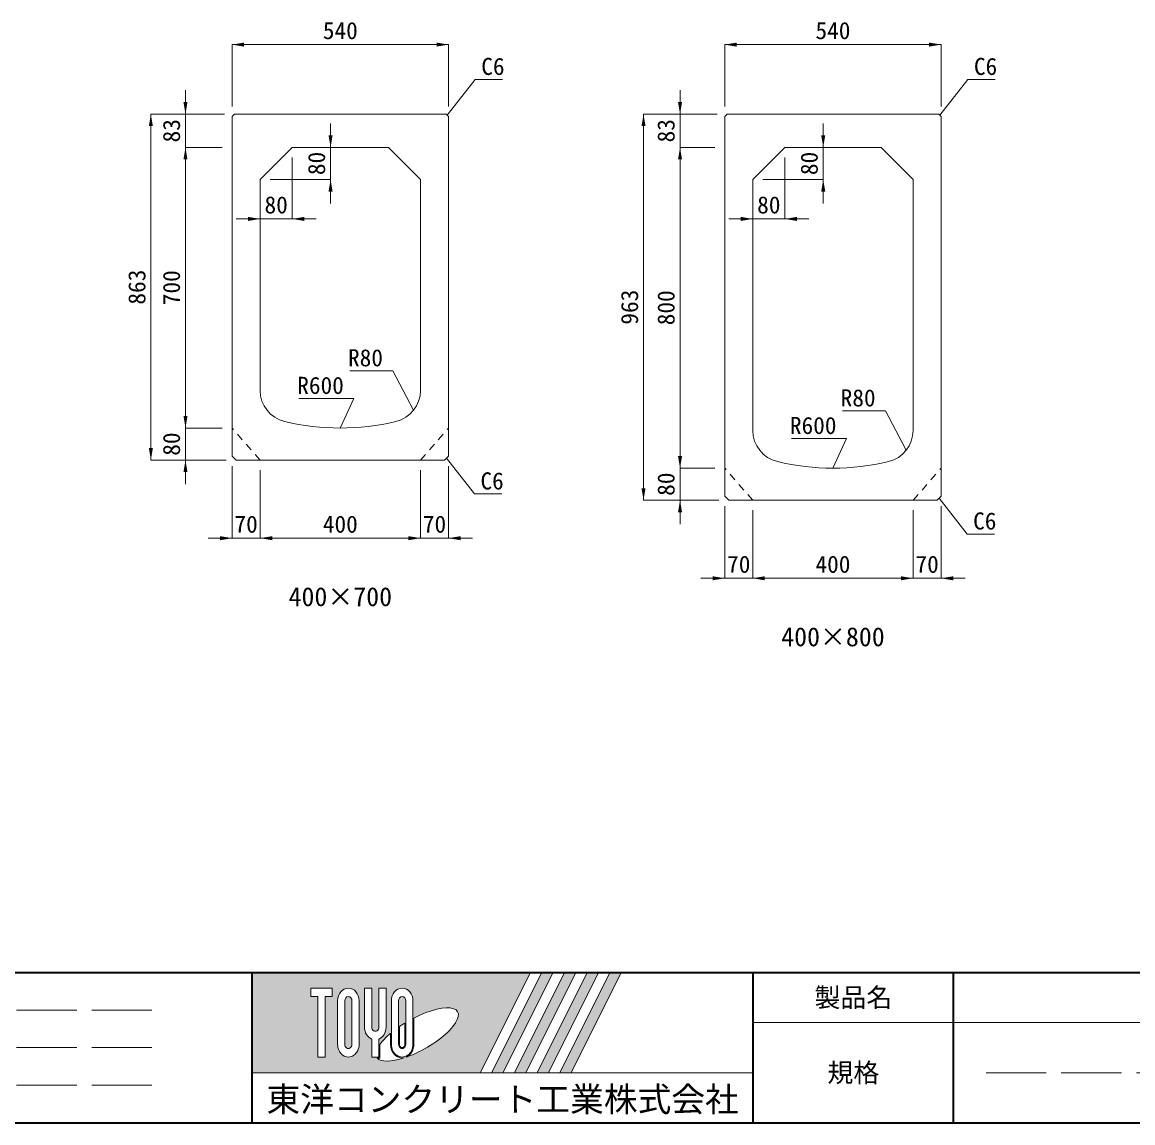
# Model space of a CAD drawing. Units: millimetres at full size, sheet at 1:25. Extents: x 18944 to 44294, y 17215 to 24678.
# Drawn here: x 38127 to 40898, y 17503 to 20248 of the extents above; entities that cross this region are included whole.
import ezdxf
from ezdxf.enums import TextEntityAlignment as Align

# ---------------------------------------------------------------- set-up
doc = ezdxf.new("R2010")
doc.units = ezdxf.units.MM
doc.header["$LTSCALE"] = 25
doc.linetypes.add('DASHED', pattern=[7.5, 6, -1.5])
doc.linetypes.add('USER3', pattern=[1.35, 0.75, -0.6])
for name, color, linetype, lineweight in [('0_2', 7, 'Continuous', 5), ('図枠', 7, 'Continuous', 5), ('寸法線', 7, 'Continuous', 9), ('引出線', 4, 'Continuous', 9), ('本体', 2, 'Continuous', 20), ('補助線', 8, 'Continuous', 20)]:
    doc.layers.add(name, color=color, linetype=linetype, lineweight=lineweight)
doc.styles.add('ＭＳ ゴシック', font='')
doc.styles.get('ＭＳ ゴシック').set_extended_font_data('MS Gothic')

# ---------------------------------------------------------------- blocks, each defined once
blk = doc.blocks.new('filled_arrow')
at = {"color": 0, "linetype": 'Continuous', "lineweight": -2}
blk.add_solid([(7.5, 1.25), (0, 0), (7.5, -1.25)], dxfattribs=at)

msp = doc.modelspace()

# ---------------------------------------------------------------- hatches: boundary and pattern name
at = {"layer": '図枠'}
h = msp.add_hatch(color=256, dxfattribs=at)
h.paths.add_polyline_path([(38700.39, 17877.73), (38700.39, 17627.73), (39269.54, 17627.73), (39394.54, 17877.73)])
edge = h.paths.add_edge_path(flags=16)
edge.add_ellipse((39112.2, 17722.93), major_axis=(101.01, 56.54), ratio=0.3471473, start_angle=-144.31122, end_angle=72.1899, ccw=False)
edge.add_ellipse((39074.8, 17698.52), major_axis=(0, 34.38), ratio=0.8463542, start_angle=-160.70346, end_angle=-90)
edge.add_line((39103.89, 17698.52), (39103.89, 17764.05))
edge = h.paths.add_edge_path(flags=16)
edge.add_ellipse((39074.8, 17806.93), major_axis=(0, 31.73), ratio=0.8463542, start_angle=-90, end_angle=90, ccw=False)
edge.add_line((39101.66, 17806.93), (39101.66, 17698.52))
edge.add_ellipse((39074.8, 17698.52), major_axis=(0, 31.73), ratio=0.8463542, start_angle=90, end_angle=-90, ccw=False)
edge.add_line((39047.94, 17698.52), (39047.94, 17806.93))
edge = h.paths.add_edge_path(flags=16)
edge.add_line((39083.75, 17806.93), (39083.75, 17698.52))
edge.add_ellipse((39074.8, 17698.52), major_axis=(0, 10.58), ratio=0.8463542, start_angle=90, end_angle=-90, ccw=False)
edge.add_line((39065.85, 17698.52), (39065.85, 17806.93))
edge.add_ellipse((39074.8, 17806.93), major_axis=(0, 10.58), ratio=0.8463542, start_angle=-90, end_angle=90, ccw=False)
edge = h.paths.add_edge_path(flags=16)
edge.add_line((39081.51, 17751.52), (39081.51, 17698.52))
edge.add_ellipse((39074.8, 17698.52), major_axis=(0, 7.93), ratio=0.8463542, start_angle=90, end_angle=-90, ccw=False)
edge.add_line((39068.09, 17698.52), (39068.09, 17742.84))
edge.add_ellipse((39112.2, 17722.93), major_axis=(101.01, 56.54), ratio=0.3471473, start_angle=107.79174, end_angle=126.47132, ccw=False)
edge = h.paths.add_edge_path(flags=16)
edge.add_ellipse((39007.66, 17741.49), major_axis=(0, 31.73), ratio=0.8463542, start_angle=-163.34117, end_angle=-90, ccw=False)
edge.add_line((39016.61, 17711.57), (39016.61, 17666.79))
edge.add_line((39016.61, 17666.79), (38998.71, 17666.79))
edge.add_line((38998.71, 17666.79), (38998.71, 17711.57))
edge.add_ellipse((39007.66, 17741.49), major_axis=(0, 31.73), ratio=0.8463542, start_angle=90, end_angle=163.34117, ccw=False)
edge.add_line((38980.81, 17741.49), (38980.81, 17838.66))
edge.add_line((38980.81, 17838.66), (38998.71, 17838.66))
edge.add_line((38998.71, 17838.66), (38998.71, 17741.49))
edge.add_ellipse((39007.66, 17741.49), major_axis=(0, 10.58), ratio=0.8463542, start_angle=90, end_angle=-90)
edge.add_line((39016.61, 17741.49), (39016.61, 17838.66))
edge.add_line((39016.61, 17838.66), (39034.52, 17838.66))
edge.add_line((39034.52, 17838.66), (39034.52, 17741.49))
edge = h.paths.add_edge_path(flags=16)
edge.add_line((39045.71, 17725.88), (39045.71, 17698.52))
edge.add_ellipse((39074.8, 17698.52), major_axis=(0, 34.38), ratio=0.8463542, start_angle=90, end_angle=-171.54427)
edge.add_ellipse((39112.2, 17722.93), major_axis=(101.01, 56.54), ratio=0.3471473, start_angle=-178.64954, end_angle=-148.29244, ccw=False)
edge.add_line((39012.76, 17664.15), (39018.85, 17664.15))
edge.add_line((39018.85, 17664.15), (39018.85, 17697.66))
edge.add_ellipse((39112.2, 17722.93), major_axis=(101.01, 56.54), ratio=0.3471473, start_angle=148.21912, end_angle=165.90812, ccw=False)
edge = h.paths.add_edge_path(flags=16)
edge.add_ellipse((38940.52, 17806.93), major_axis=(0, 31.73), ratio=0.8463542, start_angle=-90, end_angle=90, ccw=False)
edge.add_line((38967.38, 17806.93), (38967.38, 17698.52))
edge.add_ellipse((38940.52, 17698.52), major_axis=(0, 31.73), ratio=0.8463542, start_angle=90, end_angle=-90, ccw=False)
edge.add_line((38913.67, 17698.52), (38913.67, 17806.93))
edge = h.paths.add_edge_path(flags=16)
edge.add_line((38949.47, 17806.93), (38949.47, 17698.52))
edge.add_ellipse((38940.52, 17698.52), major_axis=(0, 10.58), ratio=0.8463542, start_angle=90, end_angle=-90, ccw=False)
edge.add_line((38931.57, 17698.52), (38931.57, 17806.93))
edge.add_ellipse((38940.52, 17806.93), major_axis=(0, 10.58), ratio=0.8463542, start_angle=-90, end_angle=90, ccw=False)
h.paths.add_polyline_path([(38900.24, 17838.66), (38900.24, 17817.51), (38882.34, 17817.51), (38882.34, 17666.79), (38864.43, 17666.79), (38864.43, 17817.51), (38846.53, 17817.51), (38846.53, 17838.66)], flags=16)
for points in [[(39297.89, 17627.73), (39326.25, 17627.73), (39451.25, 17877.73), (39422.89, 17877.73)], [(39507.97, 17877.73), (39479.61, 17877.73), (39354.61, 17627.73), (39382.97, 17627.73)], [(39564.69, 17877.73), (39536.33, 17877.73), (39411.33, 17627.73), (39439.69, 17627.73)], [(39621.41, 17877.73), (39593.05, 17877.73), (39468.05, 17627.73), (39496.41, 17627.73)]]:
    msp.add_hatch(color=256, dxfattribs=at).paths.add_polyline_path(points)

# ---------------------------------------------------------------- linework, layer by layer
at = {"layer": '図枠', "lineweight": 35}
for p, q in [((34294.14, 17877.73), (44044.14, 17877.73)), ((38700.39, 17502.73), (38700.39, 17877.73)), ((39950.39, 17502.73), (39950.39, 17877.73)), ((40450.39, 17502.73), (40450.39, 17877.73)), ((34294.14, 17502.73), (44044.14, 17502.73))]:
    msp.add_line(p, q, dxfattribs=at)
at = {"layer": '図枠'}
for p, q in [((38700.39, 17877.73), (39394.54, 17877.73)), ((39394.54, 17877.73), (39269.54, 17627.73)), ((39422.89, 17877.73), (39297.89, 17627.73)), ((39451.25, 17877.73), (39326.25, 17627.73)), ((39479.61, 17877.73), (39354.61, 17627.73)), ((39507.97, 17877.73), (39382.97, 17627.73)), ((39536.33, 17877.73), (39411.33, 17627.73)), ((39422.89, 17877.73), (39451.25, 17877.73)), ((39564.69, 17877.73), (39439.69, 17627.73)), ((39593.05, 17877.73), (39468.05, 17627.73)), ((39479.61, 17877.73), (39507.97, 17877.73)), ((39621.41, 17877.73), (39496.41, 17627.73)), ((39536.33, 17877.73), (39564.69, 17877.73)), ((39593.05, 17877.73), (39621.41, 17877.73)), ((38846.53, 17838.66), (38846.53, 17817.51)), ((38846.53, 17838.66), (38900.24, 17838.66)), ((38864.43, 17817.51), (38846.53, 17817.51)), ((38864.43, 17817.51), (38864.43, 17666.79)), ((38882.34, 17817.51), (38882.34, 17666.79)), ((38900.24, 17817.51), (38882.34, 17817.51)), ((38900.24, 17838.66), (38900.24, 17817.51)), ((38980.81, 17838.66), (38998.71, 17838.66)), ((38980.81, 17741.49), (38980.81, 17838.66)), ((38998.71, 17838.66), (38998.71, 17741.49)), ((39016.61, 17838.66), (39034.52, 17838.66)), ((39016.61, 17741.49), (39016.61, 17838.66)), ((39034.52, 17838.66), (39034.52, 17741.49)), ((38913.67, 17806.93), (38913.67, 17698.52)), ((38931.57, 17698.52), (38931.57, 17806.93)), ((38949.47, 17806.93), (38949.47, 17698.52)), ((38967.38, 17698.52), (38967.38, 17806.93)), ((39047.94, 17806.93), (39047.94, 17698.52)), ((39065.85, 17698.52), (39065.85, 17806.93)), ((39083.75, 17806.93), (39083.75, 17698.52)), ((39101.66, 17698.52), (39101.66, 17806.93)), ((39103.89, 17698.52), (39103.89, 17764.05)), ((39068.09, 17698.52), (39068.09, 17742.84)), ((39081.51, 17751.52), (39081.51, 17698.52)), ((38998.71, 17711.57), (38998.71, 17666.79)), ((39016.61, 17711.57), (39016.61, 17666.79)), ((39045.71, 17725.88), (39045.71, 17698.52)), ((39018.85, 17697.66), (39018.85, 17664.15)), ((38882.34, 17666.79), (38864.43, 17666.79)), ((39016.61, 17666.79), (38998.71, 17666.79)), ((39012.76, 17664.15), (39018.85, 17664.15)), ((38700.39, 17627.73), (39269.54, 17627.73)), ((39297.89, 17627.73), (39326.25, 17627.73)), ((39354.61, 17627.73), (39382.97, 17627.73)), ((39411.33, 17627.73), (39439.69, 17627.73)), ((39468.05, 17627.73), (39496.41, 17627.73))]:
    msp.add_line(p, q, dxfattribs=at)
at = {"layer": '図枠', "linetype": 'DASHED', "lineweight": 9}
for p, q in [((38450.39, 17783.98), (34544.14, 17783.98)), ((38450.39, 17690.23), (34544.14, 17690.23)), ((42744.14, 17627.73), (40512.89, 17627.73)), ((38450.39, 17596.48), (34544.14, 17596.48))]:
    msp.add_line(p, q, dxfattribs=at)
at = {"layer": '図枠', "lineweight": 13}
msp.add_line((44044.14, 17752.73), (39950.39, 17752.73), dxfattribs=at)
at = {"layer": '図枠'}
for centre, major_axis, ratio, start_param, end_param in [((38940.52, 17806.93), (0, 31.73), 0.846354, 4.712389, 7.8539816), ((38940.52, 17806.93), (0, 10.58), 0.846354, 4.712389, 7.8539816), ((39074.8, 17806.93), (0, 31.73), 0.846354, 4.712389, 7.8539816), ((39074.8, 17806.93), (0, 10.58), 0.846354, 4.712389, 7.8539816), ((39112.2, 17722.93), (101.01, 56.54), 0.347147, 4.2621853, 7.7429163), ((39007.66, 17741.49), (0, 31.73), 0.846354, 1.5707963, 2.8017557), ((39007.66, 17741.49), (0, 10.58), 0.846354, 1.5707963, 4.712389), ((39007.66, 17741.49), (0, 31.73), 0.846354, 3.4814296, 4.712389), ((39112.2, 17722.93), (101.01, 56.54), 0.347147, 1.6817405, 1.8219833), ((39112.2, 17722.93), (101.01, 56.54), 0.347147, 2.0815197, 2.5155126), ((38940.52, 17698.52), (0, 31.73), 0.846354, 1.5707963, 4.712389), ((38940.52, 17698.52), (0, 10.58), 0.846354, 1.5707963, 4.712389), ((39074.8, 17698.52), (0, 34.38), 0.846354, 1.5707963, 3.3154679), ((39074.8, 17698.52), (0, 31.73), 0.846354, 1.5707963, 4.712389), ((39074.8, 17698.52), (0, 10.58), 0.846354, 1.5707963, 4.712389), ((39074.8, 17698.52), (0, 7.93), 0.846354, 1.5707963, 4.712389), ((39074.8, 17698.52), (0, 34.38), 0.846354, 3.5338438, 4.712389), ((39112.2, 17722.93), (101.01, 56.54), 0.347147, 3.2093975, 4.2004451)]:
    msp.add_ellipse(centre, major_axis=major_axis, ratio=ratio, start_param=start_param, end_param=end_param, dxfattribs=at)
at = {"layer": '寸法線'}
for p, q in [((38650.44, 20191.99), (39190.44, 20191.99)), ((38650.44, 20037.58), (38650.44, 20191.99)), ((39190.44, 20037.58), (39190.44, 20191.99)), ((39879.52, 20191.99), (40419.52, 20191.99)), ((39879.52, 20037.58), (39879.52, 20191.99)), ((40419.52, 20037.58), (40419.52, 20191.99)), ((38534.16, 20078.58), (38534.16, 19875.58)), ((39768, 19875.58), (39768, 20078.58)), ((38447.82, 19155.58), (38447.82, 20018.58)), ((38631.44, 20018.58), (38447.82, 20018.58)), ((38631.44, 20018.58), (38534.16, 20018.58)), ((39676.96, 19055.58), (39676.96, 20018.58)), ((39860.52, 20018.58), (39676.96, 20018.58)), ((39860.52, 20018.58), (39768, 20018.58)), ((38896.17, 19795.58), (38896.17, 19995.58)), ((40125.26, 19795.58), (40125.26, 19995.58)), ((38625.44, 19935.58), (38534.16, 19935.58)), ((38534.16, 19935.58), (38534.16, 19235.58)), ((38625.44, 19935.58), (38534.16, 19935.58)), ((38825.44, 19935.58), (38896.17, 19935.58)), ((39768, 19135.58), (39768, 19935.58)), ((39854.52, 19935.58), (39768, 19935.58)), ((39854.52, 19935.58), (39768, 19935.58)), ((40054.52, 19935.58), (40125.26, 19935.58)), ((38800.44, 19910.58), (38800.44, 19757.24)), ((40029.52, 19910.58), (40029.52, 19757.24)), ((38745.44, 19855.58), (38896.17, 19855.58)), ((39974.52, 19855.58), (40125.26, 19855.58)), ((38720.44, 19830.58), (38720.44, 19757.24)), ((39949.52, 19830.58), (39949.52, 19757.24)), ((38660.44, 19757.24), (38860.44, 19757.24)), ((39889.52, 19757.24), (40089.52, 19757.24)), ((38534.16, 19295.58), (38534.16, 19095.58)), ((38625.44, 19235.58), (38534.16, 19235.58)), ((38625.44, 19235.58), (38534.16, 19235.58)), ((39768, 18995.58), (39768, 19195.58)), ((38635.44, 19155.58), (38447.82, 19155.58)), ((38635.44, 19155.58), (38534.16, 19155.58)), ((38650.44, 19140.58), (38650.44, 18960.86)), ((38720.44, 19130.58), (38720.44, 18960.86)), ((38720.44, 19130.58), (38720.44, 18960.86)), ((39120.44, 19130.58), (39120.44, 18960.86)), ((39120.44, 19130.58), (39120.44, 18960.86)), ((39190.44, 19140.58), (39190.44, 18960.86)), ((39854.52, 19135.58), (39768, 19135.58)), ((39854.52, 19135.58), (39768, 19135.58)), ((39864.52, 19055.58), (39676.96, 19055.58)), ((39864.52, 19055.58), (39768, 19055.58)), ((39879.52, 19040.58), (39879.52, 18860.86)), ((40419.52, 19040.58), (40419.52, 18860.86)), ((39949.52, 19030.58), (39949.52, 18860.86)), ((39949.52, 19030.58), (39949.52, 18860.86)), ((40349.52, 19030.58), (40349.52, 18860.86)), ((40349.52, 19030.58), (40349.52, 18860.86)), ((38590.44, 18960.86), (38780.44, 18960.86)), ((38720.44, 18960.86), (39120.44, 18960.86)), ((39060.44, 18960.86), (39250.44, 18960.86)), ((39819.52, 18860.86), (40009.52, 18860.86)), ((39949.52, 18860.86), (40349.52, 18860.86)), ((40289.52, 18860.86), (40479.52, 18860.86))]:
    msp.add_line(p, q, dxfattribs=at)
at = {"layer": '引出線'}
for points in [[(39187.44, 20015.58), (39257.08, 20104.99), (39325.08, 20104.99)], [(40416.52, 20015.58), (40486.17, 20104.99), (40554.16, 20104.99)], [(39185.44, 19160.58), (39255.08, 19071.16), (39323.08, 19071.16)], [(40414.52, 19060.58), (40484.17, 18971.16), (40552.16, 18971.16)]]:
    msp.add_lwpolyline(points, dxfattribs=at)
at = {"layer": '引出線', "lineweight": 13}
for points in [[(39103.2, 19280), (39051.85, 19378.22), (38944.16, 19378.22)], [(38920.44, 19235.58), (38954.26, 19309.36), (38817.33, 19309.36)], [(40332.28, 19180), (40280.93, 19278.22), (40173.24, 19278.22)], [(40149.52, 19135.58), (40183.35, 19209.36), (40046.42, 19209.36)]]:
    msp.add_lwpolyline(points, dxfattribs=at)
at = {"layer": '本体'}
for p, q in [((38650.44, 20012.58), (38656.44, 20018.58)), ((38650.44, 20012.58), (38650.44, 19165.58)), ((39184.44, 20018.58), (38656.44, 20018.58)), ((39184.44, 20018.58), (39190.44, 20012.58)), ((39190.44, 19165.58), (39190.44, 20012.58)), ((39879.52, 20012.58), (39885.52, 20018.58)), ((39879.52, 20012.58), (39879.52, 19065.58)), ((40413.52, 20018.58), (39885.52, 20018.58)), ((40413.52, 20018.58), (40419.52, 20012.58)), ((40419.52, 19065.58), (40419.52, 20012.58)), ((38800.44, 19935.58), (38720.44, 19855.58)), ((39040.44, 19935.58), (38800.44, 19935.58)), ((39040.44, 19935.58), (39120.44, 19855.58)), ((40029.52, 19935.58), (39949.52, 19855.58)), ((40269.52, 19935.58), (40029.52, 19935.58)), ((40269.52, 19935.58), (40349.52, 19855.58)), ((38720.44, 19855.58), (38720.44, 19329.61)), ((39120.44, 19329.61), (39120.44, 19855.58)), ((39949.52, 19855.58), (39949.52, 19229.61)), ((40349.52, 19229.61), (40349.52, 19855.58)), ((38650.44, 19165.58), (38660.44, 19155.58)), ((38660.44, 19155.58), (39180.44, 19155.58)), ((39180.44, 19155.58), (39190.44, 19165.58)), ((39879.52, 19065.58), (39889.52, 19055.58)), ((40409.52, 19055.58), (40419.52, 19065.58)), ((39889.52, 19055.58), (40409.52, 19055.58))]:
    msp.add_line(p, q, dxfattribs=at)
at = {"layer": '本体', "color": 7, "linetype": 'USER3', "lineweight": 9}
for p, q in [((38720.44, 19155.58), (38650.44, 19235.58)), ((39120.44, 19155.58), (39190.44, 19235.58)), ((39949.52, 19055.58), (39879.52, 19135.58)), ((40349.52, 19055.58), (40419.52, 19135.58))]:
    msp.add_line(p, q, dxfattribs=at)
at = {"layer": '本体'}
for centre, radius, start, end in [((38800.44, 19329.61), 80, 180, 256.65764), ((39040.44, 19329.61), 80, 283.34236, 0), ((38920.44, 19835.58), 600, 256.65764, 283.34236), ((40029.52, 19229.61), 80, 180, 256.65764), ((40269.52, 19229.61), 80, 283.34236, 0), ((40149.52, 19735.58), 600, 256.65764, 283.34236)]:
    msp.add_arc(centre, radius, start, end, dxfattribs=at)
at = {"layer": '補助線', "lineweight": 13}
msp.add_line((38700.39, 17627.73), (39950.39, 17627.73), dxfattribs=at)

# ---------------------------------------------------------------- block references
at = {"layer": '寸法線', "xscale": 4, "yscale": 4}
for p in [(38650.44, 20191.99), (39879.52, 20191.99), (38800.44, 19757.24), (40029.52, 19757.24), (38720.44, 18960.86), (38720.44, 18960.86), (39190.44, 18960.86), (39949.52, 18860.86), (39949.52, 18860.86), (40419.52, 18860.86)]:
    msp.add_blockref('filled_arrow', p, dxfattribs=at)
for p, rotation in [((39190.44, 20191.99), 180), ((40419.52, 20191.99), 180), ((38534.16, 20018.58), 90), ((39768, 20018.58), 90), ((38447.82, 20018.58), 270), ((39676.96, 20018.58), 270), ((38896.17, 19935.58), 90), ((40125.26, 19935.58), 90), ((38534.16, 19935.58), 270), ((38534.16, 19935.58), 270), ((39768, 19935.58), 270), ((39768, 19935.58), 270), ((38896.17, 19855.58), 270), ((40125.26, 19855.58), 270), ((38720.44, 19757.24), 180), ((39949.52, 19757.24), 180), ((38534.16, 19235.58), 90), ((38534.16, 19235.58), 90), ((38447.82, 19155.58), 90), ((38534.16, 19155.58), 270), ((39768, 19135.58), 90), ((39768, 19135.58), 90), ((39676.96, 19055.58), 90), ((39768, 19055.58), 270), ((38650.44, 18960.86), 180), ((39120.44, 18960.86), 180), ((39120.44, 18960.86), 180), ((39879.52, 18860.86), 180), ((40349.52, 18860.86), 180), ((40349.52, 18860.86), 180)]:
    msp.add_blockref('filled_arrow', p, dxfattribs=dict(at, rotation=rotation))
at = {"layer": '引出線', "xscale": 0.12, "yscale": 0.12}
for p, rotation in [((39187.44, 20015.58), 52.1), ((40416.52, 20015.58), 52.1), ((39185.44, 19160.58), 307.9), ((40414.52, 19060.58), 307.9)]:
    msp.add_blockref('filled_arrow', p, dxfattribs=dict(at, rotation=rotation))
at = {"layer": '引出線', "lineweight": 13, "xscale": 0.16, "yscale": 0.16}
for p, rotation in [((39103.2, 19280), 117.6), ((38920.44, 19235.58), 65.4), ((40332.28, 19180), 117.6), ((40149.52, 19135.58), 65.4)]:
    msp.add_blockref('filled_arrow', p, dxfattribs=dict(at, rotation=rotation))

# ---------------------------------------------------------------- texts
at = {"layer": '0_2', "style": 'ＭＳ ゴシック'}
for s, p in [('400×700', (38920.44, 18814.94)), ('400×800', (40149.52, 18714.94))]:
    msp.add_text(s, height=47.47, dxfattribs=at).set_placement(p, align=Align.MIDDLE_CENTER)
at = {"layer": '図枠', "style": 'ＭＳ ゴシック'}
for s, height, p in [('製品名', 47.47, (40200.39, 17815.23)), ('規格', 47.47, (40200.39, 17627.73)), ('東洋コンクリート工業株式会社', 61.71, (39325.39, 17561.32))]:
    msp.add_text(s, height=height, dxfattribs=at).set_placement(p, align=Align.MIDDLE_CENTER)
at = {"layer": '寸法線', "style": 'ＭＳ ゴシック'}
for s, p in [('540', (38920.44, 20226.99)), ('540', (40149.52, 20226.99)), ('80', (38760.44, 19792.24)), ('80', (39989.52, 19792.24)), ('70', (38685.44, 18995.86)), ('400', (38920.44, 18995.86)), ('70', (39155.44, 18995.86)), ('70', (39914.52, 18895.86)), ('400', (40149.52, 18895.86)), ('70', (40384.52, 18895.86))]:
    msp.add_text(s, height=42.72, dxfattribs=at).set_placement(p, align=Align.MIDDLE_CENTER)
for s, p in [('83', (38499.16, 19977.08)), ('83', (39733, 19977.08)), ('80', (38861.17, 19895.58)), ('80', (40090.26, 19895.58)), ('863', (38412.82, 19587.08)), ('700', (38499.16, 19585.58)), ('963', (39641.96, 19537.08)), ('800', (39733, 19535.58)), ('80', (38499.16, 19195.58)), ('80', (39733, 19095.58))]:
    msp.add_text(s, height=42.72, rotation=90, dxfattribs=at).set_placement(p, align=Align.MIDDLE_CENTER)
at = {"layer": '引出線', "style": 'ＭＳ ゴシック'}
for p in [(39272.08, 20158.99), (40501.17, 20158.99), (39270.08, 19125.16), (40499.17, 19025.16)]:
    msp.add_text('C6', height=42.72, dxfattribs=at).set_placement(p, align=Align.TOP_LEFT)
for s, p in [('R80', (39026.85, 19432.22)), ('R600', (38929.26, 19363.36)), ('R80', (40255.93, 19332.22)), ('R600', (40158.35, 19263.36))]:
    msp.add_text(s, height=42.72, dxfattribs=at).set_placement(p, align=Align.TOP_RIGHT)

doc.saveas('drawing.dxf')
